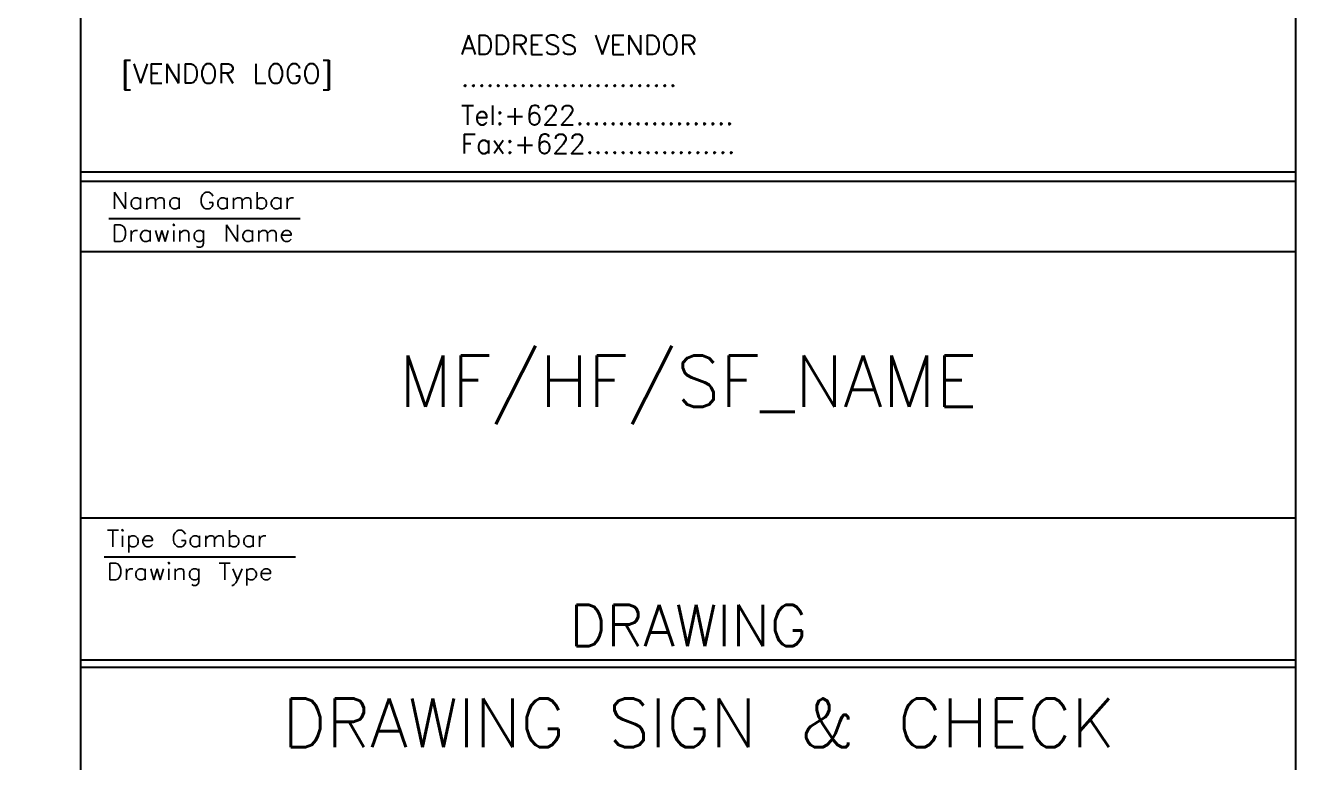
# Model space of a CAD drawing. Extents: x 2091.8 to 2122.7, y 1552.4 to 1562.7.
# Drawn here: x 2104.044 to 2106.253, y 1554.967 to 1556.248 of the extents above; entities that cross this region are included whole.
import ezdxf
from ezdxf.enums import TextEntityAlignment as Align

# ---------------------------------------------------------------- set-up
doc = ezdxf.new("R2010")
doc.units = 0
doc.layers.get('0').update_dxf_attribs({"linetype": 'CONTINUOUS'})
doc.layers.add('TITLE_BLOCK', color=7, linetype='CONTINUOUS')
doc.styles.add('ANNOTATIVE', font='txt.shx')
doc.styles.get("Standard").update_dxf_attribs({"font": 'txt.shx'})
doc.styles.add('TITLE_BLOCK_2', font='txt.shx')
doc.styles.add('TITLE_BLOCK_3', font='txt.shx')

msp = doc.modelspace()

# ---------------------------------------------------------------- linework, layer by layer
msp.add_line((2104.1407, 1555.8552), (2106.2527, 1555.8552))
msp.add_lwpolyline([(2091.8018, 1562.651), (2106.2527, 1562.651), (2106.2527, 1552.4322)])
at = {"layer": 'TITLE_BLOCK'}
for p, q in [((2104.1407, 1552.4322), (2104.1407, 1562.651)), ((2104.1407, 1555.9938), (2106.2527, 1555.9938)), ((2104.1895, 1555.9124), (2104.5221, 1555.9124)), ((2104.1811, 1555.3249), (2104.5136, 1555.3249)), ((2106.2527, 1555.1454), (2104.1406, 1555.1454)), ((2106.2527, 1555.1454), (2104.1407, 1555.1454)), ((2106.2527, 1555.1325), (2104.1407, 1555.1325)), ((2106.2527, 1555.1454), (2104.1528, 1555.1454))]:
    msp.add_line(p, q, dxfattribs=at)
at = {"layer": 'TITLE_BLOCK', "color": 7, "linetype": 'CONTINUOUS'}
for p, q in [((2106.2527, 1555.9767), (2104.1407, 1555.9767)), ((2106.2527, 1555.3918), (2104.1407, 1555.3918))]:
    msp.add_line(p, q, dxfattribs=at)
at = {"layer": 'TITLE_BLOCK'}
msp.add_lwpolyline([(2106.2527, 1552.4322), (2091.8018, 1552.4322), (2091.8018, 1562.651), (2106.2527, 1562.651)], close=True, dxfattribs=at)

# ---------------------------------------------------------------- texts
for tag, height, p in [('MF/HF/SF_NAME', 0.0892, (2105.1967, 1555.6235)), ('DRAWING', 0.07136, (2105.1967, 1555.2055))]:
    msp.add_attdef(tag, text='XXX', height=height).set_placement(p, align=Align.MIDDLE)
at = {"layer": 'TITLE_BLOCK', "color": 7, "linetype": 'CONTINUOUS', "style": 'TITLE_BLOCK_3'}
for s, p in [('ADDRESS VENDOR', (2104.8014, 1556.1973)), ('[VENDOR LOGO]', (2104.2108, 1556.1476)), ('..........................', (2104.8014, 1556.1418)), ('Tel:+622...................', (2104.8014, 1556.0754)), ('Fax:+622..................', (2104.8014, 1556.0255))]:
    msp.add_text(s, height=0.033746, dxfattribs=at).set_placement(p)
at = {"layer": 'TITLE_BLOCK', "linetype": 'CONTINUOUS', "style": 'TITLE_BLOCK_2', "width": 1.102902}
for s, p in [('Nama Gambar', (2104.1937, 1555.9293)), ('Drawing Name', (2104.1937, 1555.8725)), ('Tipe Gambar', (2104.1855, 1555.3419)), ('Drawing Type', (2104.1855, 1555.2849))]:
    msp.add_text(s, height=0.029008, dxfattribs=at).set_placement(p)
at = {"layer": 'TITLE_BLOCK', "style": 'ANNOTATIVE'}
msp.add_text('DRAWING SIGN & CHECK', height=0.084806, rotation=0.0009, dxfattribs=at).set_placement((2104.4911, 1555.0787), align=Align.TOP_LEFT)

doc.saveas('drawing.dxf')
